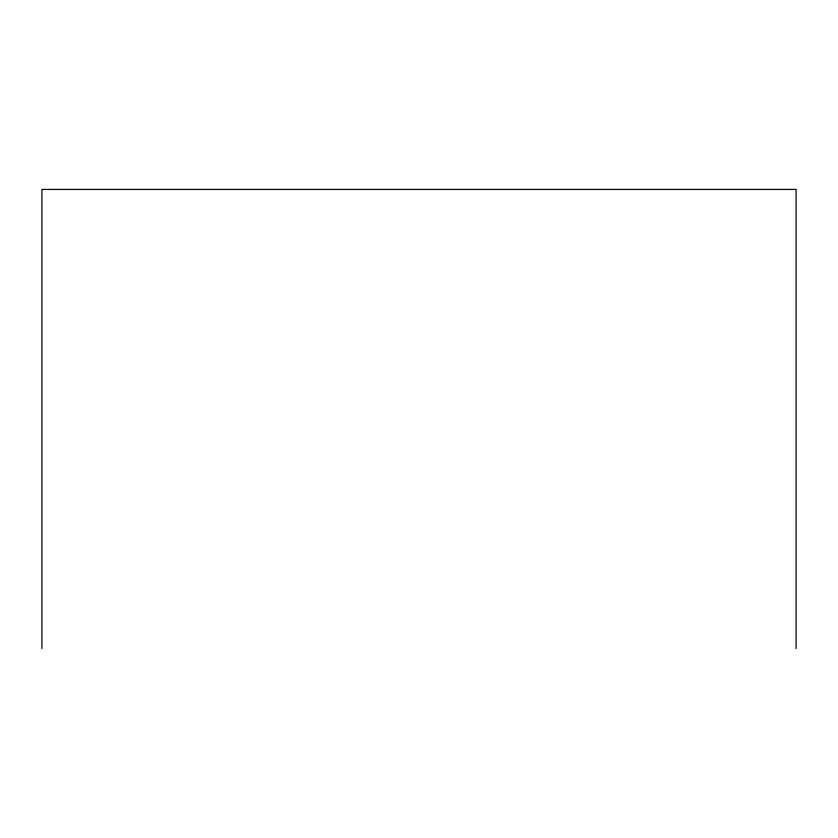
<?xml version="1.0" encoding="UTF-8"?>
<svg xmlns="http://www.w3.org/2000/svg" width="838" height="838" viewBox="0 0 838 838"><rect width="100%" height="100%" fill="white"/><g stroke="black" fill="none" stroke-linecap="round" stroke-linejoin="round"><path stroke-width="1.26" d="M796.1 648.57L796.1 189.43L41.9 189.43L41.9 648.57"/></g></svg>
